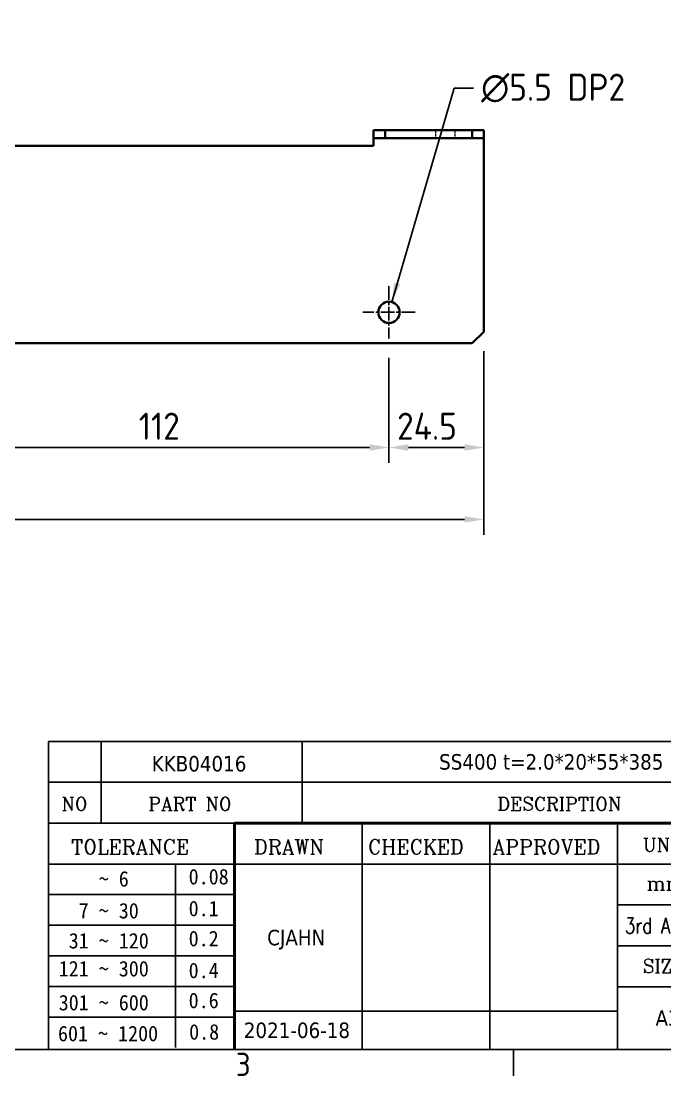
# Model space of a CAD drawing. Header units: millimetres. Extents: x 0 to 840, y 0 to 594.
# Drawn here: x 432.9 to 599.1, y 13.2 to 285.5 of the extents above; entities that cross this region are included whole.
import ezdxf
from ezdxf.enums import TextEntityAlignment as Align

# ---------------------------------------------------------------- set-up
doc = ezdxf.new("R2010")
doc.units = ezdxf.units.MM
doc.header["$LTSCALE"] = 2
doc.linetypes.add('CHAIN', pattern=[0.35429999999999995, 0.2362, -0.0295, 0.0591, -0.0295])
doc.linetypes.add('DASHED', pattern=[0.2067, 0.1654, -0.0413])
doc.layers.get('0').update_dxf_attribs({"color": 3, "lineweight": 25})
for name, color, linetype, lineweight in [('가려진 것(ISO)', 2, 'DASHED', 18), ('가시적인 것(ISO)', 3, 'Continuous', 40), ('경계(ISO)', 7, 'Continuous', 25), ('기호(ISO)', 5, 'Continuous', 25), ('제목(ISO)', 5, 'Continuous', 50), ('중심 표식(ISO)', 1, 'Continuous', 25), ('치수(ISO)', 2, 'Continuous', 25)]:
    doc.layers.add(name, color=color, linetype=linetype, lineweight=lineweight)
doc.styles.add('HAN_291', font='')
doc.styles.add('RC_284', font='ROMANC.shx')
doc.styles.add('RC_287', font='ROMANC.shx')
doc.styles.add('문자 텍스트_M2B', font='isocp.shx')
doc.styles.add('치수 텍스트_PSTEK_POSCO', font='isocp.shx')
doc.styles.add('텍스트 스타일198', font='tahoma.ttf')
doc.styles.add('텍스트 스타일333', font='ROMANC.shx', dxfattribs={"width": 0.800000011920929})
doc.styles.get('HAN_291').set_extended_font_data('GulimChe')
doc.dimstyles.new('치수_PSTEK_POSCO', dxfattribs={"dimscale": 2, "dimtxt": 3.5, "dimasz": 2.5, "dimexe": 2, "dimexo": 2.5, "dimgap": 1, "dimtad": 1, "dimrnd": 1e-08, "dimdsep": 46, "dimtxsty": '치수 텍스트_PSTEK_POSCO', "dimcen": 0.09, "dimdle": 10, "dimclrd": 7, "dimclre": 7, "dimclrt": 2, "dimadec": 1, "dimazin": 2, "dimtfac": 1, "dimtmove": 0, "dimatfit": 3, "dimfxl": 0, "dimtolj": 1, "dimlwd": -1, "dimlwe": -1, "dimarcsym": 0})
doc.dimstyles.new('치수_PSTEK_POSCO$7', dxfattribs={"dimscale": 2, "dimtxt": 3.5, "dimasz": 2.5, "dimexe": 2, "dimexo": 2.5, "dimgap": 1, "dimtad": 1, "dimrnd": 1e-08, "dimdsep": 46, "dimtxsty": '치수 텍스트_PSTEK_POSCO', "dimcen": 0.09, "dimdle": 10, "dimclrd": 7, "dimclre": 7, "dimclrt": 2, "dimadec": 1, "dimazin": 2, "dimtfac": 1, "dimtmove": 0, "dimatfit": 3, "dimfxl": 0, "dimtolj": 1, "dimlwd": -1, "dimlwe": -1, "dimarcsym": 0})

# ---------------------------------------------------------------- blocks, each defined once
blk = doc.blocks.new('경계 Default Border')
at = {"layer": '경계(ISO)'}
blk.add_line((280, 10), (280, 6.599999666213989), dxfattribs=at)
at = {"layer": '경계(ISO)', "flags": 128}
blk.add_lwpolyline([(10, 10), (10, 287.0000076293945), (410, 287.0000076293945), (410, 10), (10, 10)], dxfattribs=at)
at = {"layer": '경계(ISO)', "color": 2, "insert": (244.1685395229535, 6.57139439638704), "char_height": 3.00000011920929, "attachment_point": 7, "style": '문자 텍스트_M2B'}
blk.add_mtext('3', dxfattribs=at)
blk = doc.blocks.new('제목 블록 PSTEK')
at = {"color": 180}
for p, q in [((182.475792979055, 11.79100474011392), (182.4757929790549, 51.56524660363496)), ((182.4757929790549, 51.56524660363496), (372.4757929537551, 51.56524660363496)), ((189.2651435055721, 51.56524660363496), (189.2651435055722, 41.00524660363494)), ((215.2152739891528, 41.00524660363494), (215.2152739891528, 51.56524660363496)), ((182.475792979055, 46.2852466036349), (372.4757929537551, 46.28524660363492)), ((182.475792979055, 41.00524660363493), (206.451475290024, 41.00524660363493)), ((222.9401812389276, 11.79100474011392), (222.9401812389276, 41.00524660363494)), ((239.4288871878316, 11.79100474011392), (239.4288871878316, 41.00524660363494)), ((255.9175931367356, 11.79100474011392), (255.9175931367356, 41.00524660363494)), ((182.475792979055, 35.72524660363497), (206.451475290024, 35.72524660363497)), ((198.8621818849491, 12.02524660363491), (198.8621818849491, 35.72524660363497)), ((206.451475290024, 35.72524660363497), (372.4757929537551, 35.72524660363497)), ((182.475792979055, 31.77524660363492), (206.451475290024, 31.77524660363492)), ((255.917593136736, 30.44524660363498), (372.4757929537552, 30.44524660363501)), ((182.475792979055, 27.82524660363487), (206.451475290024, 27.82524660363487)), ((255.9175931367359, 25.16524660363502), (372.4757929537552, 25.165246603635)), ((182.475792979055, 23.87524660363505), (206.451475290024, 23.87524660363505)), ((182.475792979055, 19.92524660363478), (206.451475290024, 19.92524660363478)), ((255.9175931367359, 19.88524660363481), (310.0881549537553, 19.88524660363481)), ((206.451475290024, 16.74100474011396), (255.9175931367359, 16.74100474011396)), ((182.475792979055, 15.97524660363496), (206.451475290024, 15.97524660363496)), ((182.475792979055, 11.79100474011392), (372.4757929537551, 11.79100474011389))]:
    blk.add_line(p, q, dxfattribs=at)
at = {"color": 7, "lineweight": 50}
for p, q in [((206.4514752900237, 11.79100474011392), (206.4514752900237, 41.00524660363494)), ((206.451475290024, 41.00524660363494), (372.4757929537551, 41.00524660363496))]:
    blk.add_line(p, q, dxfattribs=at)
at = {"layer": '제목(ISO)', "lineweight": 18}
blk.add_line((182.475792979055, 35.72500474011393), (182.475792979055, 11.79100474011392), dxfattribs=at)
at = {"color": 2}
for s, height, style, p in [('NO', 1.742399930953979, 'RC_284', (184.135398793432, 42.62317362549192)), ('PART NO', 1.742399930953979, 'RC_284', (195.3359407378685, 42.62317362549192)), ('DESCRIPTION', 1.742399930953979, 'RC_284', (240.4025565652523, 42.62317362549192)), (' TOLERANCE', 1.899999976158142, 'RC_287', (184.0872874387979, 37.00893196870329)), ('DRAWN', 1.899999976158142, 'RC_287', (208.9766620976279, 37.00893196870329)), ('CHECKED', 1.899999976158142, 'RC_287', (223.6856844514997, 37.00893196870329)), ('APPROVED', 1.899999976158142, 'RC_287', (239.7795453577791, 37.00893196870329)), ('UNIT', 1.742399930953979, 'RC_284', (259.1652673287452, 37.34317362549218)), ('    ~ 6', 2.000000029802322, 'HAN_291', (183.7721304966814, 32.8176515608431)), ('0.08', 2.000000029802322, 'HAN_291', (200.5467345600617, 33.09873600004101)), ('mm', 1.742399930953979, 'RC_284', (259.6505418159997, 32.3543089683787)), ('  7 ~ 30', 2.000000029802322, 'HAN_291', (183.7721304966814, 28.70538114822415)), ('0.1', 2.000000029802322, 'HAN_291', (200.5467345600617, 28.98646558742206)), (' 31 ~ 120', 2.000000029802322, 'HAN_291', (183.7721304966814, 24.82628181916237)), ('0.2', 2.000000029802322, 'HAN_291', (200.5467345600617, 25.10736625836028)), ('121 ~ 300', 2.000000029802322, 'HAN_291', (183.7721304966814, 21.21401206133254)), ('SIZE', 1.742399930953979, 'RC_284', (259.1652673287452, 21.69497768947366)), ('0.4', 2.000000029802322, 'HAN_291', (200.5467345600617, 20.99509650053045)), ('0.6', 2.000000029802322, 'HAN_291', (200.5467345600617, 17.11599717146868)), ('301 ~ 600', 2.000000029802322, 'HAN_291', (183.7721304966814, 16.83491273227077)), ('0.8', 2.000000029802322, 'HAN_291', (200.6097246063884, 13.05732192299702)), ('601 ~ 1200', 2.000000029802322, 'HAN_291', (183.6802025156883, 12.84759660881125))]:
    blk.add_text(s, height=height, dxfattribs=dict(at, style=style)).set_placement(p)
at = {"color": 2, "style": '텍스트 스타일333', "width": 0.7999999523162842}
blk.add_text('3rd ANGLE PROJ.', height=2.000000029802322, dxfattribs=at).set_placement((256.8430306642954, 26.76148381654429))
at = {"layer": '제목(ISO)', "color": 7, "style": '텍스트 스타일198'}
for tag, p in [('4._COLOR_001', (314.3877231694799, 49.65982273256562)), ('질량\\P3;_001', (350.3046145979153, 48.1643332325385)), ('부품_번호_001', (195.7796271768968, 47.68071419841495)), ('설명_001', (232.8771568747874, 47.92245856837096)), ('재질_001', (291.700959055687, 47.92591818687281)), ("3._Q'TY_001", (312.7051684940307, 47.92188863680521)), ('4._COLOR_002', (318.4070313024109, 46.23594349391411)), ('제목_001', (335.5349605824892, 32.12134217035067)), ('부품_번호_001', (334.4388674301287, 26.80591818687283)), ('설계자_001', (210.6823963971569, 25.23312566343435)), ('프로젝트_001', (270.3006338301569, 16.57536491658269)), ('시트_크기_001', (260.807090429518, 14.83812566343425)), ('작성_날짜_001', (207.6662781715662, 13.26600473167383)), ('프로젝트_002', (282.2249077800658, 13.15148567793118))]:
    blk.add_attdef(tag, p, '', height=2.000000029802322, dxfattribs=at)
for tag, p in [('1._MODEL_NAME', (341.233897335037, 38.36524660363497)), ('점검자', (231.1845342133799, 26.23312567187446)), ('엔지니어링_승인자', (247.673240162284, 26.23312567187446)), ('점검_날짜', (231.1845342133799, 14.26600474011394)), ('엔지니어링_승인_날짜', (247.6732401622839, 14.26600474011394))]:
    blk.add_attdef(tag, text='', height=2.000000029802322, dxfattribs=at).set_placement(p, align=Align.MIDDLE_CENTER)
blk = doc.blocks.new('*D35')
at = {"layer": 'Defpoints', "color": 0, "transparency": 16777216}
for p in [(415.8601180187816, 203.597455809436), (527.8601180187817, 203.597455809436), (527.8601180187817, 175.4387323974927)]:
    blk.add_point(p, dxfattribs=at)
at = {"layer": '치수(ISO)', "color": 7, "transparency": 16777216}
for p, q in [((415.8601180187816, 198.597455809436), (415.8601180187816, 171.4387323974927)), ((527.8601180187817, 198.597455809436), (527.8601180187817, 171.4387323974927)), ((420.8601180187816, 175.4387323974927), (522.8601180187817, 175.4387323974927))]:
    blk.add_line(p, q, dxfattribs=at)
for points in [[(420.8601180187816, 176.2720657308261), (420.8601180187816, 174.6053990641594), (415.8601180187816, 175.4387323974927)], [(522.8601180187817, 176.2720657308261), (522.8601180187817, 174.6053990641594), (527.8601180187817, 175.4387323974927)]]:
    blk.add_solid(points, dxfattribs=at)
at = {"layer": '치수(ISO)', "color": 2, "transparency": 16777216, "insert": (463.2699113258683, 180.9394213738707), "char_height": 7, "attachment_point": 4, "style": '치수 텍스트_PSTEK_POSCO'}
blk.add_mtext('\\A1;112', dxfattribs=at)
blk = doc.blocks.new('*D36')
at = {"layer": 'Defpoints', "color": 0, "transparency": 16777216}
for p in [(552.3601180187816, 205.347455809436), (527.8601180187817, 203.597455809436), (552.3601180187816, 175.4387323974927)]:
    blk.add_point(p, dxfattribs=at)
at = {"layer": '치수(ISO)', "color": 7, "transparency": 16777216}
for p, q in [((552.3601180187816, 200.347455809436), (552.3601180187816, 171.4387323974927)), ((527.8601180187817, 198.597455809436), (527.8601180187817, 171.4387323974927)), ((532.8601180187817, 175.4387323974927), (547.3601180187816, 175.4387323974927))]:
    blk.add_line(p, q, dxfattribs=at)
for points in [[(532.8601180187817, 176.2720657308261), (532.8601180187817, 174.6053990641594), (527.8601180187817, 175.4387323974927)], [(547.3601180187816, 176.2720657308261), (547.3601180187816, 174.6053990641594), (552.3601180187816, 175.4387323974927)]]:
    blk.add_solid(points, dxfattribs=at)
at = {"layer": '치수(ISO)', "color": 2, "transparency": 16777216, "insert": (529.9462653191952, 180.9394213738707), "char_height": 7, "attachment_point": 4, "style": '치수 텍스트_PSTEK_POSCO'}
blk.add_mtext('\\A1;24.5', dxfattribs=at)
blk = doc.blocks.new('*D39')
at = {"layer": 'Defpoints', "color": 0, "transparency": 16777216}
for p in [(167.3601180187817, 205.347455809436), (552.3601180187816, 205.347455809436), (552.3601180187816, 156.8685053801811)]:
    blk.add_point(p, dxfattribs=at)
at = {"layer": '치수(ISO)', "color": 7, "transparency": 16777216}
for p, q in [((167.3601180187817, 200.347455809436), (167.3601180187817, 152.8685053801811)), ((552.3601180187816, 200.347455809436), (552.3601180187816, 152.8685053801811)), ((172.3601180187817, 156.8685053801811), (547.3601180187816, 156.8685053801811))]:
    blk.add_line(p, q, dxfattribs=at)
for points in [[(172.3601180187817, 157.7018387135144), (172.3601180187817, 156.0351720468477), (167.3601180187817, 156.8685053801811)], [(547.3601180187816, 157.7018387135144), (547.3601180187816, 156.0351720468477), (552.3601180187816, 156.8685053801811)]]:
    blk.add_solid(points, dxfattribs=at)
at = {"layer": '치수(ISO)', "color": 2, "transparency": 16777216, "insert": (338.415143271951, 162.3685053801811), "char_height": 7, "attachment_point": 4, "style": '치수 텍스트_PSTEK_POSCO'}
blk.add_mtext('\\A1;385', dxfattribs=at)

msp = doc.modelspace()

# ---------------------------------------------------------------- linework, layer by layer
at = {"layer": '가려진 것(ISO)', "ltscale": 1.904596567153931}
for p, q in [((539.8601180187817, 257.3474558094359), (539.8601180187817, 255.3474558094359)), ((544.8601180187817, 257.3474558094359), (544.8601180187817, 255.3474558094359))]:
    msp.add_line(p, q, dxfattribs=at)
at = {"layer": '가시적인 것(ISO)'}
for p, q in [((526.8601180187817, 257.3474558094359), (523.8601180187817, 257.3474558094359)), ((523.8601180187817, 257.3474558094359), (523.8601180187817, 255.3474558094359)), ((526.8601180187817, 255.3474558094359), (526.8601180187817, 257.3474558094359)), ((549.3601180187817, 257.3474558094359), (526.8601180187817, 257.3474558094359)), ((552.3601180187816, 257.3474558094359), (549.3601180187817, 257.3474558094359)), ((549.3601180187817, 257.3474558094359), (549.3601180187817, 255.3474558094359)), ((552.3601180187816, 255.3474558094359), (552.3601180187816, 257.3474558094359)), ((523.8601180187817, 253.3474558094359), (402.8601180187817, 253.3474558094359)), ((523.8601180187817, 255.3474558094359), (526.8601180187817, 255.3474558094359)), ((523.8601180187817, 255.3474558094359), (523.8601180187817, 253.3474558094359)), ((549.3601180187817, 255.3474558094359), (526.8601180187817, 255.3474558094359)), ((549.3601180187817, 255.3474558094359), (552.3601180187816, 255.3474558094359)), ((552.3601180187816, 255.3474558094359), (552.3601180187816, 253.3474558094359)), ((552.3601180187817, 253.3474558094359), (552.3601180187817, 205.347455809436)), ((552.3601180187817, 205.347455809436), (549.3601180187817, 202.347455809436)), ((549.3601180187817, 202.347455809436), (170.3601180187816, 202.347455809436))]:
    msp.add_line(p, q, dxfattribs=at)
msp.add_circle((527.8601180187818, 210.347455809436), 2.75, dxfattribs=at)
at = {"layer": '중심 표식(ISO)', "linetype": 'CHAIN', "ltscale": 7.500550270080566}
for p, q in [((527.8601180187817, 217.097455809436), (527.8601180187817, 203.597455809436)), ((534.6101180187817, 210.347455809436), (521.1101180187817, 210.347455809436))]:
    msp.add_line(p, q, dxfattribs=at)

# ---------------------------------------------------------------- block references
at = {"xscale": 2, "yscale": 2, "zscale": 2}
msp.add_blockref('경계 Default Border', (0, 0), dxfattribs=at)
ref = msp.add_blockref('제목 블록 PSTEK', (75.04841409248968, -3.58200948022779), dxfattribs=dict(xscale=2, yscale=2, zscale=2))
ref.add_attrib('설계자_001', 'CJAHN', (496.4132068868034, 46.8842418466409), dxfattribs={"layer": '제목(ISO)', "color": 7, "height": 4.000000059604645, "style": '텍스트 스타일198'})
ref.add_attrib('시트_크기_001', 'A3', (596.6625949515255, 26.09424184664072), dxfattribs={"layer": '제목(ISO)', "color": 7, "height": 4.000000059604645, "style": '텍스트 스타일198'})
ref.add_attrib('작성_날짜_001', '2021-06-18', (490.3809704356221, 22.94999998311987), dxfattribs={"layer": '제목(ISO)', "color": 7, "height": 4.000000059604645, "style": '텍스트 스타일198'})
ref.add_attrib('설명_001', 'SS400 t=2.0*20*55*385', (540.8027278420647, 92.26290765651414), dxfattribs={"layer": '제목(ISO)', "color": 7, "height": 4.000000059604645, "style": '텍스트 스타일198'})
ref.add_attrib('부품_번호_001', 'KKB04016', (466.6076684462834, 91.77941891660211), dxfattribs={"layer": '제목(ISO)', "color": 7, "height": 4.000000059604645, "style": '텍스트 스타일198'})

# ---------------------------------------------------------------- texts
at = {"layer": '기호(ISO)', "color": 2, "insert": (551.6512171329364, 268.2457299527767), "char_height": 6.99999988079071, "width": 42.4977833867073, "attachment_point": 4, "line_spacing_factor": 0.612500011920929, "style": '치수 텍스트_PSTEK_POSCO'}
msp.add_mtext('{\\fAIGDT|b0|i0;\\H7.0000;n\\fisocp|b0|i0;\\H7.0000;5.5 DP2}', dxfattribs=at)

# ---------------------------------------------------------------- dimensions: what is measured, and where the dimension line sits
at = {"layer": '치수(ISO)', "color": 7}
dim = msp.add_linear_dim(base=(552.3601180187816, 156.8685053801811), p1=(167.3601180187817, 205.347455809436), p2=(552.3601180187816, 205.347455809436), dimstyle='치수_PSTEK_POSCO', override={"dimdec": 2, "dimtp": 0, "dimtm": -0, "dimtdec": 2, "dimtofl": 0, "dimatfit": 1}, dxfattribs=at)
dim.commit()
dim.dimension.update_dxf_attribs({"geometry": '*D39', "text_midpoint": (344.8601180187816, 156.8685053801811), "dimtype": 160})
for base, p1, p2, picture, middle in [((552.3601180187816, 175.4387323974927), (527.8601180187817, 203.597455809436), (552.3601180187816, 205.347455809436), '*D36', (537.8801180187817, 175.4387323974927)), ((527.8601180187817, 175.4387323974927), (415.8601180187816, 203.597455809436), (527.8601180187817, 203.597455809436), '*D35', (468.3801180187817, 175.4387323974927))]:
    dim = msp.add_linear_dim(base=base, p1=p1, p2=p2, angle=180, dimstyle='치수_PSTEK_POSCO', override={"dimdec": 2, "dimtp": 0, "dimtm": -0, "dimtdec": 2, "dimtofl": 0, "dimatfit": 1}, dxfattribs=at)
    dim.commit()
    dim.dimension.update_dxf_attribs({"geometry": picture, "text_midpoint": middle, "dimtype": 160})

# ---------------------------------------------------------------- leaders
at = {"layer": '기호(ISO)', "color": 7, "annotation_type": 0, "has_hookline": 1, "hookline_direction": 0, "text_width": 40.64625739888288}
msp.add_leader([(528.5718703928143, 213.0037518317308), (544.6512171329364, 268.2457299527767), (549.6512171329364, 268.2457299527767)], dimstyle='치수_PSTEK_POSCO$7', override={"dimtad": 0}, dxfattribs=at)

doc.saveas('drawing.dxf')
